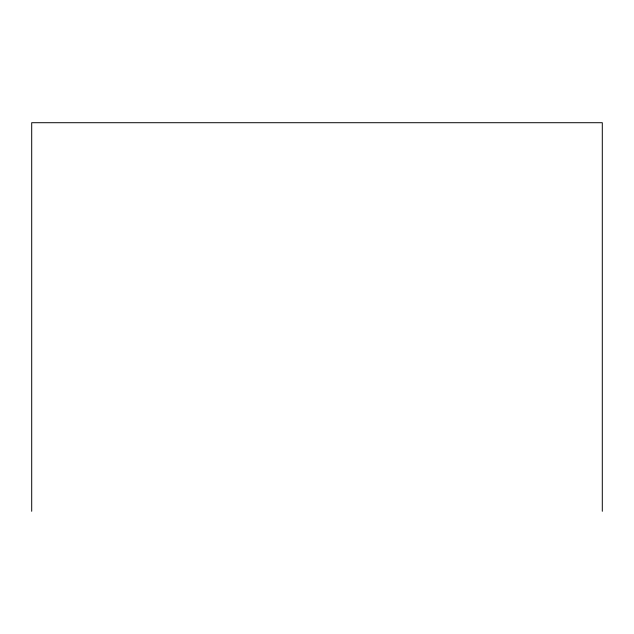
<?xml version="1.0" encoding="UTF-8"?>
<svg xmlns="http://www.w3.org/2000/svg" width="634" height="634" viewBox="0 0 634 634"><rect width="100%" height="100%" fill="white"/><g stroke="black" fill="none" stroke-linecap="round" stroke-linejoin="round"><path stroke-width="0.95" d="M602.3 511.289L602.3 122.711L31.7 122.711L31.7 511.289"/></g></svg>
